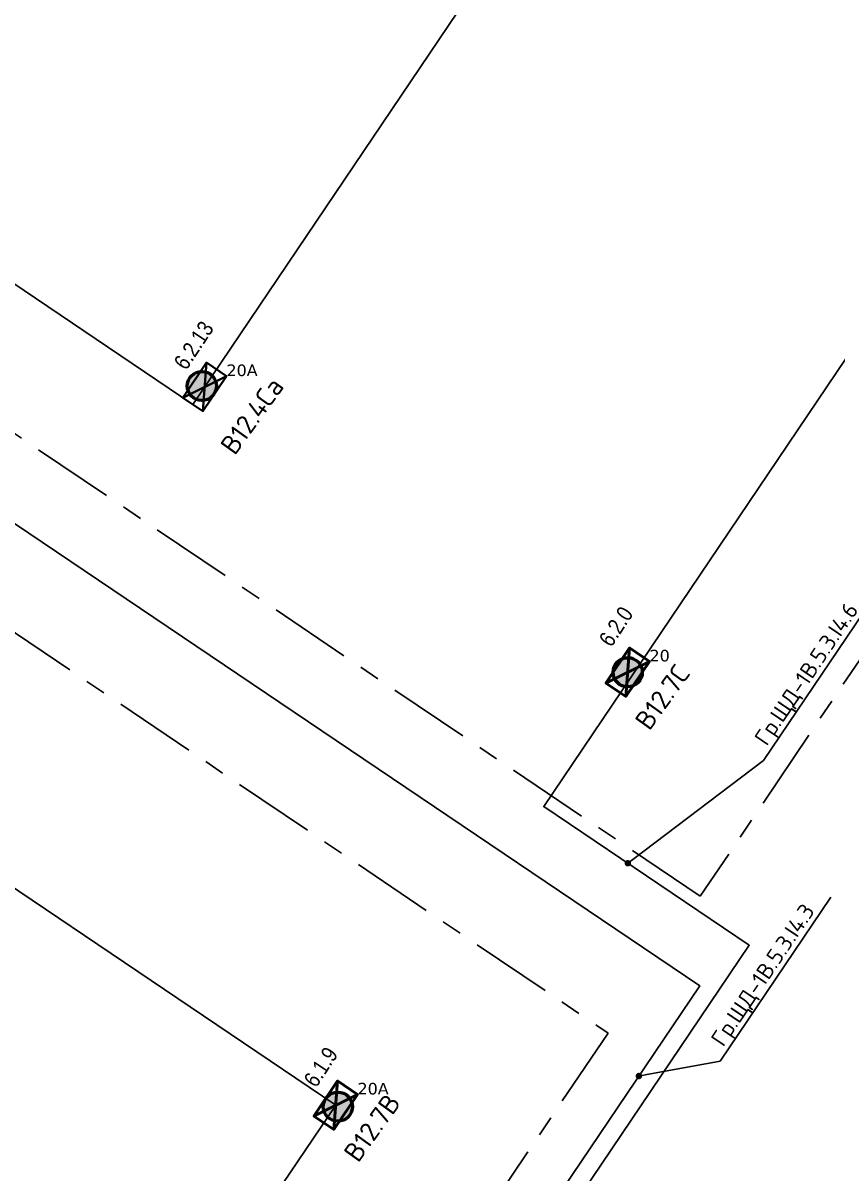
# Model space of a CAD drawing. Header units: millimetres. Extents: x -243740 to 150609, y -473655 to -165121.
# Drawn here: x 101066 to 113695, y -295812 to -277976 of the extents above; entities that cross this region are included whole.
import ezdxf
from ezdxf import colors
from ezdxf.entities.mleader import LeaderData, LeaderLine
from ezdxf.enums import TextEntityAlignment as Align
from ezdxf.math import Vec2, Vec3

# ---------------------------------------------------------------- set-up
doc = ezdxf.new("R2010")
doc.units = ezdxf.units.MM
doc.linetypes.add('Линия сетки', pattern=[22.225, 12.7, -3.175, 3.175, -3.175])
for name, color, linetype in [('_Гр.ЩД-1В.5.3.I4.3', 6, 'Continuous'), ('_Гр.ЩД-1В.5.3.I4.5', 6, 'Continuous'), ('_Гр.ЩД-1В.5.3.I4.6', 6, 'Continuous')]:
    doc.layers.add(name, color=color, linetype=linetype)
for name, color, linetype, lineweight in [('_освещение_dali', 3, 'Continuous', 50), ('DALLI', 6, 'TRAY', 30), ('Аварийное_овещение', 1, 'Continuous', 30), ('Светильники аварийные', 1, 'Continuous', 40)]:
    doc.layers.add(name, color=color, linetype=linetype, lineweight=lineweight)
doc.layers.add('сВЕтильники', color=7, linetype='Continuous', lineweight=40, true_color=0x600080)
doc.styles.add('ELine', font='txt.shx')
doc.styles.add('ISOCPEUR', font='isocpeur.ttf')
doc.styles.add('ISOCPEUR_1', font='isocpeur.ttf', dxfattribs={"height": 200})
doc.styles.get("Standard").update_dxf_attribs({"font": 'ARIALN.TTF'})
doc.styles.add('TableTextStyle', font='')
doc.styles.get('TableTextStyle').set_extended_font_data('VERDANA.TTF')
doc.linetypes.add('TRAY', pattern='A,12.119257,["_",ELine,S=4.5,R=90,X=0,Y=-1.555839],0.750382,["_",ELine,S=4.5,R=0,X=0,Y=-0.805849],1.314849,["_",ELine,S=4.5,R=0,X=0,Y=-0.805849],2.250029,["_",ELine,S=4.5,R=90,X=0,Y=-1.555839],13.565483', length=30)
doc.linetypes.add('Truba', pattern='A,3e-05,[4,MSH_7,S=1,R=0,X=0,Y=0],-3.022072', length=3.022102)

# ---------------------------------------------------------------- blocks, each defined once
blk = doc.blocks.new('A$C0249faeb')
at = {"layer": 'DALLI', "color": 0, "linetype": 'Линия сетки', "lineweight": -3, "ltscale": 100}
for points in [[(-14874, 3986), (-31472, -20621), (-57455, -3095), (-40857, 21511)], [(-32903, -22743), (-49501, -47350), (-75483, -29824), (-58886, -5217)]]:
    blk.add_lwpolyline(points, close=True, dxfattribs=at)
blk = doc.blocks.new('26494_2_0')
mesh = blk.add_polyface()
corners = [(0.186, 0.329, -0.215), (0.186, -0.329), (0.186, -0.329, -0.215), (0.186, -0.329), (0.186, 0.329, -0.215), (0.186, 0.329), (0.186, -0.329, -0.215), (-0.186, -0.329), (-0.186, -0.329, -0.215), (-0.186, -0.329), (0.186, -0.329, -0.215), (0.186, -0.329), (-0.186, -0.329, -0.215), (-0.186, 0.329), (-0.186, 0.329, -0.215), (-0.186, 0.329), (-0.186, -0.329, -0.215), (-0.186, -0.329), (-0.186, 0.329, -0.215), (0.186, 0.329), (0.186, 0.329, -0.215), (0.186, 0.329), (-0.186, 0.329, -0.215), (-0.186, 0.329), (0.186, 0.329), (-0.186, -0.329), (0.186, -0.329), (-0.186, -0.329), (0.186, 0.329), (-0.186, 0.329), (-0.186, 0.329, -0.215), (0.186, -0.329, -0.215), (-0.186, -0.329, -0.215), (0.186, -0.329, -0.215), (-0.186, 0.329, -0.215), (0.186, 0.329, -0.215)]
mesh.append_faces([[corners[k] for k in face] for face in [(0, 1, 2), (3, 4, 5), (6, 7, 8), (9, 10, 11), (12, 13, 14), (15, 16, 17), (18, 19, 20), (21, 22, 23), (24, 25, 26), (27, 28, 29), (30, 31, 32), (33, 34, 35)]])
blk = doc.blocks.new('26549_2_0')
mesh = blk.add_polyface()
corners = [(0.186, 0.329, -0.215), (0.186, -0.329), (0.186, -0.329, -0.215), (0.186, -0.329), (0.186, 0.329, -0.215), (0.186, 0.329), (0.186, -0.329, -0.215), (-0.186, -0.329), (-0.186, -0.329, -0.215), (-0.186, -0.329), (0.186, -0.329, -0.215), (0.186, -0.329), (-0.186, -0.329, -0.215), (-0.186, 0.329), (-0.186, 0.329, -0.215), (-0.186, 0.329), (-0.186, -0.329, -0.215), (-0.186, -0.329), (-0.186, 0.329, -0.215), (0.186, 0.329), (0.186, 0.329, -0.215), (0.186, 0.329), (-0.186, 0.329, -0.215), (-0.186, 0.329), (0.186, 0.329), (-0.186, -0.329), (0.186, -0.329), (-0.186, -0.329), (0.186, 0.329), (-0.186, 0.329), (-0.186, 0.329, -0.215), (0.186, -0.329, -0.215), (-0.186, -0.329, -0.215), (0.186, -0.329, -0.215), (-0.186, 0.329, -0.215), (0.186, 0.329, -0.215)]
mesh.append_faces([[corners[k] for k in face] for face in [(0, 1, 2), (3, 4, 5), (6, 7, 8), (9, 10, 11), (12, 13, 14), (15, 16, 17), (18, 19, 20), (21, 22, 23), (24, 25, 26), (27, 28, 29), (30, 31, 32), (33, 34, 35)]])
blk = doc.blocks.new('dgdg')
at = {"layer": 'Аварийное_овещение', "lineweight": 40, "xscale": 1000, "yscale": 1000, "zscale": 1000, "rotation": 325.9999999999997}
blk.add_blockref('26494_2_0', (338525, 113817, 3151), dxfattribs=at)
at = {"layer": 'сВЕтильники', "lineweight": 40, "xscale": 1000, "yscale": 1000, "zscale": 1000, "rotation": 325.9999999999997}
for name, p in [('26494_2_0', (345088, 109391, 3151)), ('26549_2_0', (340558, 102675, 3151))]:
    blk.add_blockref(name, p, dxfattribs=at)
at = {"layer": 'сВЕтильники', "style": 'ISOCPEUR_1'}
for s, p in [('В12.7С', (345424, 108470, 21000)), ('В12.7В', (340906, 101770, 21000))]:
    blk.add_text(s, height=300, rotation=54.2972, dxfattribs=at).set_placement(p)
at = {"layer": 'Светильники аварийные', "style": 'ISOCPEUR_1'}
blk.add_text('В12.4Са', height=300, rotation=54.2972, dxfattribs=at).set_placement((338992, 112740))
blk = doc.blocks.new('_Dot')
at = {"color": 0, "linetype": 'ByBlock', "lineweight": -2}
blk.add_line((-0.5, 0), (-1, 0), dxfattribs=at)
at = {"color": 0, "linetype": 'ByBlock', "const_width": 0.5}
blk.add_lwpolyline([(-0.25, 0, 1), (0.25, 0, 1)], format="xyb", close=True, dxfattribs=at)
blk = doc.blocks.new('A$Cab2378fa')
at = {"lineweight": 25, "true_color": 0xfff5f5}
h = blk.add_hatch(color=7, dxfattribs=at)
h.dxf.hatch_style = 1
h.paths.add_polyline_path([(0, 0), (-142, -170, 0.174923), (3, -222, 0.197808), (162, -157)])
h.paths.add_polyline_path([(-163, 158), (0, 0), (148, 178, 0.175398), (3, 230, 0.209014)])
at = {"lineweight": 25}
h = blk.add_hatch(color=0, dxfattribs=at)
h.paths.add_polyline_path([(162, -157, 0.442338), (148, 178), (0, 0)])
h.paths.add_polyline_path([(-142, -170), (0, 0), (-163, 158, 0.430096)])
blk.add_circle((3, 4), 226)

msp = doc.modelspace()

# ---------------------------------------------------------------- linework, layer by layer
at = {"layer": '_Гр.ЩД-1В.5.3.I4.3', "ltscale": 100}
msp.add_lwpolyline([(110553, -307179), (104631, -303184), (111564, -292911), (82047, -273002), (97726, -249758), (91406, -245495), (77450, -266185), (70958, -261806), (84913, -241116), (78266, -236633), (64311, -257323), (57785, -252921), (71740, -232231)], dxfattribs=at)
at = {"layer": '_Гр.ЩД-1В.5.3.I4.5', "ltscale": 100}
msp.add_lwpolyline([(110609, -307096), (104050, -302672), (93545, -318248), (91123, -316614), (105918, -294762), (99355, -290335), (85767, -310481), (79204, -306054), (92792, -285908), (86230, -281482), (72641, -301627)], dxfattribs=at)
at = {"layer": '_Гр.ЩД-1В.5.3.I4.6', "ltscale": 100}
msp.add_lwpolyline([(110693, -306972), (105011, -303137), (112334, -292279), (109146, -290129), (124290, -267676), (117657, -263202), (103701, -283892), (97138, -279465), (111094, -258775), (104531, -254349), (90576, -275039)], dxfattribs=at)

# ---------------------------------------------------------------- block references
at = {"layer": '_освещение_dali', "color": 1, "ltscale": 100}
for p in [(103838, -283610), (105948, -294788)]:
    msp.add_blockref('A$Cab2378fa', p, dxfattribs=at)
at = {"layer": '_освещение_dali', "color": 5, "ltscale": 100}
msp.add_blockref('A$Cab2378fa', (110445, -288050, 2936), dxfattribs=at)
at = {"layer": 'Defpoints', "color": 3, "ltscale": 100}
msp.add_blockref('A$C0249faeb', (143045, -270898), dxfattribs=at)
at = {"layer": 'Defpoints', "linetype": 'Truba'}
msp.add_blockref('dgdg', (-234640, -397437), dxfattribs=at)

# ---------------------------------------------------------------- texts
at = {"layer": '_Гр.ЩД-1В.5.3.I4.5', "ltscale": 100}
msp.add_text('6.1.9', height=250, rotation=56.5225, dxfattribs=at).set_placement((105852, -294278), align=Align.BOTTOM_CENTER)
at = {"layer": '_Гр.ЩД-1В.5.3.I4.6', "ltscale": 100}
for s, p in [('6.2.13', (103881, -283085)), ('6.2.0', (110432, -287446))]:
    msp.add_text(s, height=250, rotation=56.5225, dxfattribs=at).set_placement(p, align=Align.BOTTOM_CENTER)
at = {"layer": '_освещение_dali', "color": 231, "true_color": 0xf596b6, "style": 'TableTextStyle'}
for s, p in [('20А', (104223, -283452, 3151)), ('20', (110786, -287878, 3151))]:
    msp.add_text(s, height=180, dxfattribs=at).set_placement(p)
at = {"layer": '_освещение_dali', "color": 254, "true_color": 0xeeb4ce, "style": 'TableTextStyle'}
msp.add_text('20А', height=180, dxfattribs=at).set_placement((106256, -294594, 3151))

# ---------------------------------------------------------------- leaders
at = {"layer": '_Гр.ЩД-1В.5.3.I4.3', "ltscale": 100}
ml = msp.add_multileader_mtext('Standard', dxfattribs=at)
ml.set_content('Гр.ЩД-1В.5.3.I4.3', color=256, style='ISOCPEUR')
ml.set_leader_properties()
ml.set_arrow_properties(name='DOT')
ml.build(insert=Vec2(0, 0))
ml.multileader.update_dxf_attribs({"has_dogleg": 0, "text_left_attachment_type": 6, "text_right_attachment_type": 6, "arrow_head_size": 100})
ctx = ml.context
ctx.base_point, ctx.char_height, ctx.arrow_head_size, ctx.landing_gap_size, ctx.plane_origin, ctx.plane_x_axis, ctx.plane_y_axis = Vec3(111880, -294079), 250, 100, 200, Vec3(53173, -152624), Vec3(0.559193, 0.829038), Vec3(-0.829038, 0.559193)
ctx.left_attachment, ctx.right_attachment = 6, 6
notes = []
notes.append((ctx, [(0, (1, 1, 0), (111876, -294085), (0.559193, 0.829038), 8, [(1, [(110621, -294308)], 0, [])])]))
ctx.mtext.insert, ctx.mtext.text_direction, ctx.mtext.rotation, ctx.mtext.flow_direction = Vec3(111722, -293731), Vec3(0.559193, 0.829038), 0.977384, 5
at = {"layer": '_Гр.ЩД-1В.5.3.I4.6', "ltscale": 100}
ml = msp.add_multileader_mtext('Standard', dxfattribs=at)
ml.set_content('Гр.ЩД-1В.5.3.I4.6', color=256, style='ISOCPEUR')
ml.set_leader_properties()
ml.set_arrow_properties(name='DOT')
ml.build(insert=Vec2(0, 0))
ml.multileader.update_dxf_attribs({"has_dogleg": 0, "text_left_attachment_type": 6, "text_right_attachment_type": 6, "arrow_head_size": 100})
ctx = ml.context
ctx.base_point, ctx.char_height, ctx.arrow_head_size, ctx.landing_gap_size, ctx.plane_origin, ctx.plane_x_axis, ctx.plane_y_axis = Vec3(112554, -289413), 250, 100, 200, Vec3(53848, -147958), Vec3(0.559193, 0.829038), Vec3(-0.829038, 0.559193)
ctx.left_attachment, ctx.right_attachment = 6, 6
notes.append((ctx, [(0, (1, 1, 0), (112550, -289420), (0.559193, 0.829038), 8, [(1, [(110449, -291008)], 0, [])])]))
ctx.mtext.insert, ctx.mtext.text_direction, ctx.mtext.rotation, ctx.mtext.flow_direction = Vec3(112397, -289065), Vec3(0.559193, 0.829038), 0.977384, 5
for ctx, leaders in notes:
    for number, flags, end, landing, length, lines in leaders:
        leader = LeaderData()
        leader.index, (leader.has_last_leader_line, leader.has_dogleg_vector, leader.attachment_direction) = number, flags
        leader.last_leader_point, leader.dogleg_vector, leader.dogleg_length = Vec3(end), Vec3(landing), length
        for number, points, colour, breaks in lines:
            line = LeaderLine()
            line.index, line.vertices, line.color, line.breaks = number, Vec3.list(points), colors.encode_raw_color(colour), breaks
            leader.lines.append(line)
        ctx.leaders.append(leader)

doc.saveas('drawing.dxf')
